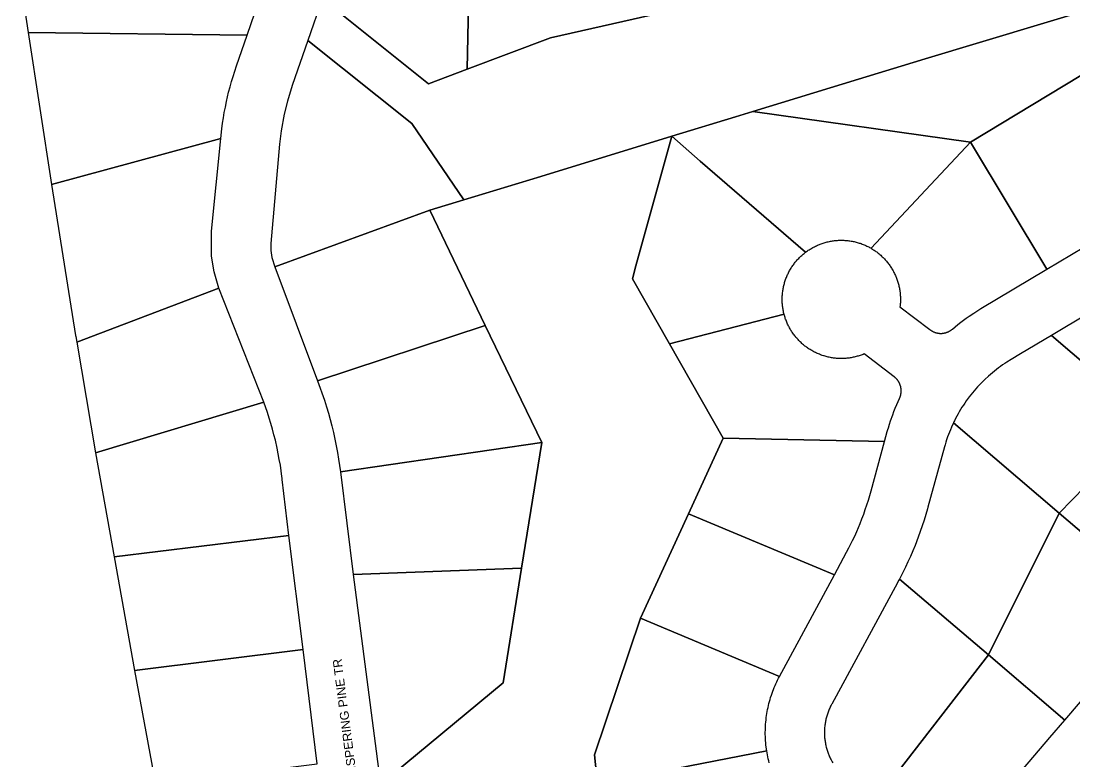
# Model space of a CAD drawing. Header units: metres. Extents: x 620457 to 624057, y 4872349 to 4874194.
# Drawn here: x 620519.5 to 620875.9, y 4873365.7 to 4873616.3 of the extents above; entities that cross this region are included whole.
import ezdxf

# ---------------------------------------------------------------- set-up
doc = ezdxf.new("R2010")
doc.units = ezdxf.units.M
doc.header["$LTSCALE"] = 10
doc.header["$MEASUREMENT"] = 0
doc.layers.add('Aurora_Parcel', color=252, linetype='Continuous')
doc.layers.add('LB-STNAMES', color=141, linetype='Continuous')
doc.styles.get("Standard").update_dxf_attribs({"font": 'arial.ttf'})

msp = doc.modelspace()

# ---------------------------------------------------------------- linework, layer by layer
at = {"layer": 'Aurora_Parcel'}
for points in [[(620627.97, 4873618.5), (620657.31, 4873595.09), (620670.4, 4873600.03), (620671.6, 4873660.19)], [(620671.6, 4873660.19), (620670.4, 4873600.03), (620698.63, 4873610.67), (620756.94, 4873623.9)], [(620621.34, 4873623.77), (620616.51, 4873609.76), (620651.65, 4873581.67), (620669.3, 4873555.81), (620695.36, 4873563.77), (620739.57, 4873577.32), (620761.15, 4873583.93), (620767.04, 4873585.73), (620802.75, 4873596.66), (620823.84, 4873603.12), (620824.16, 4873603.22), (620966.31, 4873645.97)], [(620756.94, 4873623.9), (620698.63, 4873610.67), (620670.4, 4873600.03), (620657.31, 4873595.09), (620627.97, 4873618.5)], [(620714.45, 4873358.35), (620713.51, 4873368.11), (620729.01, 4873414.39), (620745.24, 4873449.66), (620757.02, 4873475.25), (620738.81, 4873507.18), (620726.28, 4873529.11), (620727.49, 4873533.47), (620739.57, 4873577.32), (620695.36, 4873563.77), (620669.3, 4873555.81), (620657.8, 4873552.29), (620676.53, 4873513.34), (620695.6, 4873473.7), (620688.82, 4873431.22), (620682.62, 4873392.43), (620641.03, 4873358.11)], [(620905.9, 4873532.55), (620867.97, 4873509.96), (620901.4, 4873481.41)], [(620901.4, 4873481.41), (620867.97, 4873509.96), (620857.56, 4873503.75), (620854.35, 4873501.83), (620852.93, 4873500.96), (620852.21, 4873500.48), (620851.49, 4873499.99), (620850.77, 4873499.48), (620850.07, 4873498.97), (620849.38, 4873498.44), (620848.69, 4873497.9), (620848.01, 4873497.35), (620847.35, 4873496.78), (620846.69, 4873496.21), (620845.44, 4873495.05), (620844.81, 4873494.44), (620844.2, 4873493.82), (620843.59, 4873493.19), (620843, 4873492.55), (620842.42, 4873491.9), (620841.85, 4873491.24), (620841.29, 4873490.57), (620840.74, 4873489.89), (620840.21, 4873489.2), (620839.21, 4873487.82), (620838.7, 4873487.1), (620838.21, 4873486.38), (620837.74, 4873485.65), (620837.28, 4873484.9), (620836.83, 4873484.15), (620836.4, 4873483.4), (620835.98, 4873482.62), (620835.57, 4873481.86), (620835.18, 4873481.08), (620835, 4873480.74), (620834.84, 4873480.38), (620870.57, 4873449.88), (620901.4, 4873481.41)], [(620808.06, 4873352.04), (620846.68, 4873401.9), (620846.68, 4873401.9), (620816.58, 4873427.58), (620816.32, 4873427.08), (620815.92, 4873426.34), (620793.72, 4873385.3), (620793.64, 4873385.14), (620793.49, 4873384.86), (620793.32, 4873384.54), (620793.17, 4873384.23), (620793.02, 4873383.91), (620792.86, 4873383.53), (620792.72, 4873383.21), (620792.59, 4873382.88), (620792.47, 4873382.56), (620792.35, 4873382.23), (620792.24, 4873381.9), (620792.13, 4873381.58), (620792.03, 4873381.19), (620791.92, 4873380.84), (620791.83, 4873380.52), (620791.75, 4873380.18), (620791.68, 4873379.84), (620791.61, 4873379.49), (620791.54, 4873379.16), (620791.48, 4873378.8), (620791.43, 4873378.46), (620791.38, 4873378.12), (620791.34, 4873377.77), (620791.29, 4873377.38), (620791.28, 4873377.03), (620791.25, 4873376.68), (620791.24, 4873376.35), (620791.23, 4873375.98), (620791.23, 4873375.63), (620791.23, 4873375.28), (620791.24, 4873374.94), (620791.25, 4873374.58), (620791.28, 4873374.24), (620791.29, 4873373.89), (620791.34, 4873373.5), (620791.38, 4873373.15), (620791.43, 4873372.8), (620791.48, 4873372.46), (620791.54, 4873372.12), (620791.6, 4873371.77), (620791.67, 4873371.43), (620791.75, 4873371.1), (620791.83, 4873370.75), (620791.92, 4873370.41), (620792.01, 4873370.08), (620792.13, 4873369.71), (620792.23, 4873369.37), (620792.35, 4873369.04), (620792.47, 4873368.72), (620792.59, 4873368.38), (620792.72, 4873368.06), (620792.85, 4873367.73), (620792.99, 4873367.41), (620793.14, 4873367.1), (620793.29, 4873366.78), (620793.45, 4873366.47), (620793.69, 4873366.02), (620793.86, 4873365.71), (620794.03, 4873365.42)], [(620835.53, 4873336.47), (620867.51, 4873373.93), (620872.54, 4873379.83), (620872.54, 4873379.83), (620846.68, 4873401.9), (620808.06, 4873352.04)], [(620772.56, 4873365.4), (620772.39, 4873366.07), (620772.23, 4873366.75), (620772.07, 4873367.43), (620771.94, 4873368.11), (620771.81, 4873368.8), (620771.7, 4873369.48), (620714.45, 4873358.35)]]:
    msp.add_lwpolyline(points, dxfattribs=at)
for points in [[(620994.49, 4873599.1), (620977.58, 4873649.65), (620967.33, 4873646.31), (620966.31, 4873645.97), (620824.16, 4873603.22), (620823.84, 4873603.12), (620802.75, 4873596.66), (620767.04, 4873585.73), (620840.64, 4873575.39), (620888.15, 4873604.07), (620960.52, 4873600.69), (620994.49, 4873599.1)], [(620568.51, 4873626.86), (620519.52, 4873627.47), (620520.23, 4873623.73), (620521.96, 4873612.44), (620595.96, 4873611.51), (620601.11, 4873626.45), (620568.51, 4873626.86)], [(620595.96, 4873611.51), (620521.96, 4873612.44), (620529.86, 4873561.04), (620587.02, 4873576.62), (620587.4, 4873579.86), (620587.65, 4873581.71), (620587.93, 4873583.55), (620588.25, 4873585.39), (620588.6, 4873587.22), (620588.98, 4873589.04), (620589.72, 4873592.21), (620590.19, 4873594.01), (620590.69, 4873595.81), (620591.22, 4873597.6), (620591.78, 4873599.37), (620592.37, 4873601.12), (620595.96, 4873611.51)], [(620669.3, 4873555.81), (620651.65, 4873581.67), (620616.51, 4873609.76), (620611.25, 4873594.53), (620609.61, 4873589.2), (620608.52, 4873584.78), (620607.48, 4873579.18), (620606.94, 4873574.69), (620603.96, 4873541.1), (620603.99, 4873538.69), (620604.34, 4873536.27), (620605.29, 4873533.16), (620657.8, 4873552.29), (620669.3, 4873555.81)], [(620903.03, 4873553.04), (620888.15, 4873604.07), (620840.64, 4873575.39), (620866.49, 4873532.35), (620895.65, 4873549.74), (620896.26, 4873550.09), (620896.8, 4873550.39), (620897.34, 4873550.68), (620898.27, 4873551.15), (620898.82, 4873551.41), (620899.38, 4873551.66), (620899.94, 4873551.91), (620900.5, 4873552.14), (620901.07, 4873552.36), (620901.65, 4873552.58), (620902.22, 4873552.78), (620903.03, 4873553.04)], [(620840.64, 4873575.39), (620767.04, 4873585.73), (620761.15, 4873583.93), (620739.57, 4873577.32), (620749.23, 4873568.95), (620784.87, 4873538.11), (620785.17, 4873538.33), (620785.48, 4873538.56), (620785.77, 4873538.75), (620786.06, 4873538.95), (620786.36, 4873539.14), (620786.66, 4873539.31), (620786.96, 4873539.49), (620787.26, 4873539.66), (620787.57, 4873539.83), (620787.88, 4873539.99), (620788.19, 4873540.15), (620788.51, 4873540.3), (620788.86, 4873540.46), (620789.18, 4873540.59), (620789.5, 4873540.73), (620789.83, 4873540.85), (620790.15, 4873540.97), (620790.48, 4873541.09), (620790.82, 4873541.2), (620791.16, 4873541.3), (620791.48, 4873541.4), (620791.82, 4873541.49), (620792.16, 4873541.58), (620792.54, 4873541.67), (620792.88, 4873541.75), (620793.22, 4873541.81), (620793.56, 4873541.87), (620793.9, 4873541.93), (620794.25, 4873541.98), (620794.6, 4873542.02), (620794.95, 4873542.06), (620795.29, 4873542.09), (620795.64, 4873542.12), (620795.99, 4873542.14), (620796.38, 4873542.15), (620796.73, 4873542.16), (620797.08, 4873542.16), (620797.43, 4873542.15), (620797.77, 4873542.14), (620798.12, 4873542.13), (620798.47, 4873542.11), (620798.82, 4873542.07), (620799.17, 4873542.04), (620799.51, 4873541.99), (620799.86, 4873541.95), (620800.24, 4873541.88), (620800.59, 4873541.82), (620800.93, 4873541.76), (620801.27, 4873541.69), (620801.61, 4873541.61), (620801.95, 4873541.52), (620802.29, 4873541.43), (620802.62, 4873541.34), (620802.95, 4873541.23), (620803.29, 4873541.13), (620803.62, 4873541.01), (620803.98, 4873540.88), (620804.31, 4873540.75), (620804.63, 4873540.62), (620804.95, 4873540.48), (620805.28, 4873540.34), (620805.59, 4873540.19), (620805.9, 4873540.04), (620806.21, 4873539.88), (620806.51, 4873539.72), (620806.82, 4873539.55), (620807, 4873539.46), (620840.64, 4873575.39)], [(620583.97, 4873545.18), (620587.02, 4873576.62), (620529.86, 4873561.04), (620537.88, 4873509.94), (620538, 4873509.61), (620538.32, 4873507.69), (620586.44, 4873525.91), (620584.79, 4873531.49), (620583.88, 4873536.78), (620583.97, 4873545.18)], [(620784.87, 4873538.11), (620749.23, 4873568.95), (620739.57, 4873577.32), (620727.49, 4873533.47), (620726.28, 4873529.11), (620738.81, 4873507.18), (620777.57, 4873517.17), (620777.51, 4873517.42), (620777.43, 4873517.76), (620777.35, 4873518.14), (620777.28, 4873518.48), (620777.22, 4873518.82), (620777.16, 4873519.18), (620777.11, 4873519.51), (620777.07, 4873519.86), (620777.02, 4873520.21), (620777, 4873520.56), (620776.98, 4873520.9), (620776.96, 4873521.25), (620776.94, 4873521.6), (620776.94, 4873521.99), (620776.94, 4873522.34), (620776.94, 4873522.69), (620776.96, 4873523.03), (620776.97, 4873523.38), (620777, 4873523.73), (620777.02, 4873524.08), (620777.07, 4873524.43), (620777.11, 4873524.77), (620777.16, 4873525.12), (620777.21, 4873525.46), (620777.28, 4873525.85), (620777.35, 4873526.19), (620777.42, 4873526.53), (620777.49, 4873526.87), (620777.58, 4873527.21), (620777.68, 4873527.54), (620777.77, 4873527.88), (620777.88, 4873528.21), (620777.98, 4873528.55), (620778.1, 4873528.88), (620778.22, 4873529.2), (620778.36, 4873529.56), (620778.49, 4873529.89), (620778.62, 4873530.21), (620778.78, 4873530.54), (620778.91, 4873530.84), (620779.06, 4873531.16), (620779.23, 4873531.47), (620779.4, 4873531.77), (620779.57, 4873532.08), (620779.75, 4873532.38), (620779.93, 4873532.68), (620780.13, 4873533), (620780.33, 4873533.29), (620780.53, 4873533.58), (620780.72, 4873533.87), (620780.93, 4873534.16), (620781.14, 4873534.43), (620781.36, 4873534.7), (620781.58, 4873534.97), (620781.8, 4873535.24), (620782.04, 4873535.5), (620782.26, 4873535.76), (620782.54, 4873536.04), (620782.78, 4873536.29), (620783.03, 4873536.54), (620783.28, 4873536.78), (620783.54, 4873537.01), (620783.8, 4873537.24), (620784.07, 4873537.48), (620784.34, 4873537.69), (620784.61, 4873537.91), (620784.87, 4873538.11)], [(620866.49, 4873532.35), (620840.64, 4873575.39), (620807, 4873539.46), (620807.12, 4873539.37), (620807.45, 4873539.17), (620807.76, 4873538.97), (620808.05, 4873538.79), (620808.33, 4873538.6), (620808.63, 4873538.4), (620808.9, 4873538.19), (620809.18, 4873537.98), (620809.45, 4873537.76), (620809.72, 4873537.54), (620809.99, 4873537.32), (620810.25, 4873537.09), (620810.54, 4873536.82), (620810.79, 4873536.58), (620811.04, 4873536.34), (620811.29, 4873536.09), (620811.53, 4873535.84), (620811.76, 4873535.58), (620812, 4873535.32), (620812.22, 4873535.06), (620812.45, 4873534.79), (620812.66, 4873534.52), (620812.88, 4873534.24), (620813.11, 4873533.93), (620813.31, 4873533.64), (620813.51, 4873533.36), (620813.7, 4873533.07), (620813.89, 4873532.77), (620814.07, 4873532.47), (620814.25, 4873532.17), (620814.42, 4873531.87), (620814.6, 4873531.56), (620814.75, 4873531.25), (620814.91, 4873530.94), (620815.07, 4873530.59), (620815.22, 4873530.27), (620815.36, 4873529.94), (620815.49, 4873529.63), (620815.62, 4873529.31), (620815.74, 4873528.98), (620815.86, 4873528.65), (620815.96, 4873528.32), (620816.07, 4873527.99), (620816.17, 4873527.65), (620816.26, 4873527.31), (620816.36, 4873526.94), (620816.44, 4873526.61), (620816.51, 4873526.26), (620816.58, 4873525.92), (620816.64, 4873525.57), (620816.7, 4873525.23), (620816.75, 4873524.88), (620816.79, 4873524.55), (620816.83, 4873524.19), (620816.87, 4873523.84), (620816.89, 4873523.49), (620816.93, 4873523.1), (620816.93, 4873522.76), (620816.94, 4873522.41), (620816.94, 4873522.06), (620816.93, 4873521.71), (620816.93, 4873521.35), (620816.91, 4873521.01), (620816.88, 4873520.66), (620816.85, 4873520.32), (620816.82, 4873519.97), (620816.77, 4873519.62), (620826.85, 4873511.95), (620827.03, 4873511.82), (620827.11, 4873511.76), (620827.2, 4873511.7), (620827.29, 4873511.64), (620827.37, 4873511.58), (620827.46, 4873511.53), (620827.56, 4873511.47), (620827.64, 4873511.42), (620827.74, 4873511.37), (620827.83, 4873511.32), (620827.93, 4873511.27), (620828.03, 4873511.22), (620828.12, 4873511.18), (620828.22, 4873511.14), (620828.41, 4873511.06), (620828.51, 4873511.03), (620828.61, 4873510.99), (620828.71, 4873510.95), (620828.81, 4873510.92), (620828.91, 4873510.89), (620829.02, 4873510.86), (620829.12, 4873510.83), (620829.21, 4873510.81), (620829.33, 4873510.79), (620829.43, 4873510.77), (620829.53, 4873510.75), (620829.64, 4873510.72), (620829.72, 4873510.71), (620829.84, 4873510.7), (620829.95, 4873510.69), (620830.04, 4873510.68), (620830.18, 4873510.67), (620830.27, 4873510.66), (620830.38, 4873510.66), (620830.48, 4873510.65), (620830.59, 4873510.65), (620830.69, 4873510.66), (620830.8, 4873510.66), (620830.91, 4873510.66), (620831, 4873510.67), (620831.11, 4873510.68), (620831.21, 4873510.69), (620831.33, 4873510.7), (620831.43, 4873510.72), (620831.54, 4873510.72), (620831.64, 4873510.75), (620831.74, 4873510.77), (620831.85, 4873510.79), (620831.95, 4873510.81), (620832.05, 4873510.84), (620832.15, 4873510.86), (620832.25, 4873510.89), (620832.35, 4873510.92), (620832.46, 4873510.96), (620832.56, 4873510.99), (620832.66, 4873511.03), (620832.76, 4873511.06), (620832.86, 4873511.11), (620832.95, 4873511.14), (620833.05, 4873511.19), (620833.14, 4873511.23), (620833.24, 4873511.28), (620833.33, 4873511.32), (620833.42, 4873511.37), (620833.53, 4873511.43), (620833.62, 4873511.48), (620833.71, 4873511.53), (620833.8, 4873511.59), (620833.88, 4873511.65), (620833.97, 4873511.71), (620834.06, 4873511.78), (620834.15, 4873511.84), (620834.24, 4873511.9), (620834.32, 4873511.96), (620834.48, 4873512.1), (620835.41, 4873512.88), (620836.36, 4873513.65), (620837.33, 4873514.4), (620839.17, 4873515.77), (620840.16, 4873516.48), (620841.71, 4873517.51), (620842.74, 4873518.17), (620844.16, 4873519.04), (620866.49, 4873532.35)], [(620676.53, 4873513.34), (620657.8, 4873552.29), (620605.29, 4873533.16), (620619.82, 4873494.56), (620676.53, 4873513.34)], [(620601.58, 4873487.41), (620586.44, 4873525.91), (620538.32, 4873507.69), (620544.72, 4873470.23), (620601.58, 4873487.41)], [(620811.57, 4873474.09), (620812.48, 4873477.46), (620812.67, 4873478.1), (620812.86, 4873478.74), (620813.22, 4873479.91), (620813.59, 4873481.08), (620814.32, 4873483.14), (620814.75, 4873484.28), (620815.2, 4873485.42), (620815.68, 4873486.55), (620816.62, 4873488.65), (620816.66, 4873488.75), (620816.71, 4873488.84), (620816.75, 4873488.93), (620816.79, 4873489.04), (620816.82, 4873489.13), (620816.86, 4873489.24), (620816.89, 4873489.33), (620816.93, 4873489.43), (620816.95, 4873489.53), (620816.98, 4873489.63), (620817.02, 4873489.77), (620817.05, 4873489.89), (620817.06, 4873489.99), (620817.09, 4873490.09), (620817.11, 4873490.19), (620817.11, 4873490.3), (620817.14, 4873490.4), (620817.15, 4873490.51), (620817.16, 4873490.61), (620817.17, 4873490.72), (620817.18, 4873490.9), (620817.19, 4873491), (620817.19, 4873491.1), (620817.19, 4873491.22), (620817.19, 4873491.31), (620817.19, 4873491.42), (620817.18, 4873491.52), (620817.17, 4873491.63), (620817.17, 4873491.73), (620817.16, 4873491.83), (620817.14, 4873491.94), (620817.13, 4873492.05), (620817.11, 4873492.16), (620817.09, 4873492.26), (620817.06, 4873492.36), (620817.05, 4873492.47), (620817.03, 4873492.57), (620817.01, 4873492.68), (620816.98, 4873492.77), (620816.95, 4873492.88), (620816.93, 4873492.97), (620816.89, 4873493.07), (620816.85, 4873493.18), (620816.82, 4873493.28), (620816.77, 4873493.38), (620816.74, 4873493.48), (620816.7, 4873493.57), (620816.66, 4873493.67), (620816.61, 4873493.76), (620816.57, 4873493.87), (620816.52, 4873493.95), (620816.47, 4873494.05), (620816.42, 4873494.14), (620816.36, 4873494.24), (620816.31, 4873494.33), (620816.25, 4873494.43), (620816.19, 4873494.51), (620816.14, 4873494.59), (620816.08, 4873494.68), (620816.01, 4873494.76), (620815.95, 4873494.85), (620815.89, 4873494.93), (620815.82, 4873495.01), (620815.75, 4873495.09), (620815.68, 4873495.18), (620815.62, 4873495.26), (620815.54, 4873495.33), (620815.46, 4873495.41), (620815.38, 4873495.49), (620815.31, 4873495.56), (620815.23, 4873495.63), (620815.15, 4873495.7), (620815.07, 4873495.77), (620814.99, 4873495.84), (620814.91, 4873495.9), (620814.82, 4873495.97), (620804.66, 4873503.71), (620804.3, 4873503.56), (620803.98, 4873503.44), (620803.65, 4873503.32), (620803.32, 4873503.2), (620802.99, 4873503.09), (620802.66, 4873503), (620802.32, 4873502.9), (620801.98, 4873502.8), (620801.64, 4873502.73), (620801.3, 4873502.64), (620800.96, 4873502.57), (620800.58, 4873502.49), (620800.24, 4873502.42), (620799.87, 4873502.38), (620799.54, 4873502.33), (620799.2, 4873502.29), (620798.85, 4873502.25), (620798.5, 4873502.22), (620798.16, 4873502.2), (620797.81, 4873502.18), (620797.46, 4873502.17), (620797.11, 4873502.17), (620796.72, 4873502.17), (620796.37, 4873502.17), (620796.02, 4873502.18), (620795.67, 4873502.2), (620795.33, 4873502.22), (620794.98, 4873502.25), (620794.63, 4873502.29), (620794.29, 4873502.33), (620793.94, 4873502.38), (620793.6, 4873502.44), (620793.25, 4873502.5), (620792.87, 4873502.57), (620792.53, 4873502.65), (620792.19, 4873502.73), (620791.85, 4873502.82), (620791.51, 4873502.91), (620791.18, 4873503.02), (620790.85, 4873503.11), (620790.51, 4873503.22), (620790.19, 4873503.33), (620789.86, 4873503.44), (620789.53, 4873503.58), (620789.17, 4873503.73), (620788.85, 4873503.87), (620788.52, 4873504.01), (620788.22, 4873504.16), (620787.91, 4873504.31), (620787.6, 4873504.46), (620787.29, 4873504.64), (620786.98, 4873504.82), (620786.68, 4873504.99), (620786.39, 4873505.17), (620786.09, 4873505.36), (620785.77, 4873505.57), (620785.48, 4873505.77), (620785.19, 4873505.97), (620784.91, 4873506.18), (620784.64, 4873506.39), (620784.36, 4873506.61), (620784.09, 4873506.83), (620783.83, 4873507.05), (620783.57, 4873507.28), (620783.3, 4873507.52), (620783.06, 4873507.76), (620782.78, 4873508.03), (620782.53, 4873508.28), (620782.29, 4873508.54), (620782.06, 4873508.79), (620781.84, 4873509.05), (620781.6, 4873509.32), (620781.38, 4873509.59), (620781.16, 4873509.85), (620780.95, 4873510.14), (620780.74, 4873510.42), (620780.54, 4873510.71), (620780.32, 4873511.03), (620780.13, 4873511.32), (620779.93, 4873511.62), (620779.76, 4873511.91), (620779.59, 4873512.21), (620779.41, 4873512.52), (620779.25, 4873512.82), (620779.09, 4873513.13), (620778.93, 4873513.45), (620778.78, 4873513.76), (620778.64, 4873514.07), (620778.49, 4873514.44), (620778.36, 4873514.76), (620778.23, 4873515.1), (620778.11, 4873515.42), (620777.99, 4873515.74), (620777.89, 4873516.07), (620777.78, 4873516.4), (620777.68, 4873516.74), (620777.59, 4873517.08), (620777.57, 4873517.17), (620738.81, 4873507.18), (620757.02, 4873475.25), (620811.57, 4873474.09)], [(620695.6, 4873473.7), (620676.53, 4873513.34), (620619.82, 4873494.56), (620622.12, 4873488.06), (620622.81, 4873485.86), (620623.46, 4873483.66), (620624.6, 4873479.4), (620625.15, 4873477.17), (620625.64, 4873474.9), (620626.09, 4873472.66), (620626.52, 4873470.39), (620626.89, 4873468.13), (620627.51, 4873463.79), (620695.6, 4873473.7)], [(620610.05, 4873442.29), (620607.87, 4873461.2), (620607.8, 4873461.71), (620607.74, 4873462.22), (620607.49, 4873464.17), (620607.2, 4873466.11), (620606.86, 4873468.03), (620606.5, 4873469.96), (620606.11, 4873471.88), (620605.52, 4873474.5), (620605.04, 4873476.4), (620604.54, 4873478.29), (620604.01, 4873480.17), (620603.44, 4873482.03), (620602.83, 4873483.89), (620601.58, 4873487.41), (620544.72, 4873470.23), (620550.99, 4873435.06), (620610.05, 4873442.29)], [(620870.57, 4873449.88), (620834.84, 4873480.38), (620834.16, 4873478.9), (620833.82, 4873478.09), (620833.49, 4873477.28), (620833.18, 4873476.47), (620832.88, 4873475.65), (620832.53, 4873474.66), (620832.27, 4873473.83), (620832.02, 4873473), (620831.82, 4873472.3), (620826.21, 4873451.92), (620826.05, 4873451.31), (620825.5, 4873449.38), (620824.9, 4873447.45), (620824.3, 4873445.54), (620823.65, 4873443.65), (620822.97, 4873441.76), (620821.88, 4873438.92), (620821.1, 4873437.06), (620820.31, 4873435.22), (620819.48, 4873433.39), (620818.61, 4873431.58), (620817.73, 4873429.78), (620816.58, 4873427.58), (620846.68, 4873401.9), (620870.57, 4873449.88)], [(620934.86, 4873452.84), (620901.4, 4873481.41), (620870.57, 4873449.88), (620906.3, 4873419.37), (620934.86, 4873452.84)], [(620811.57, 4873474.09), (620757.02, 4873475.25), (620745.24, 4873449.66), (620794.6, 4873428.97), (620798.72, 4873436.62), (620799.51, 4873438.08), (620800.77, 4873440.59), (620801.47, 4873442.09), (620802.15, 4873443.61), (620803.32, 4873446.39), (620803.92, 4873447.94), (620804.5, 4873449.49), (620805.05, 4873451.06), (620805.56, 4873452.64), (620806.07, 4873454.21), (620806.77, 4873456.63), (620806.98, 4873457.41), (620811.57, 4873474.09)], [(620688.82, 4873431.22), (620695.6, 4873473.7), (620627.51, 4873463.79), (620631.85, 4873429.06), (620688.82, 4873431.22)], [(620906.3, 4873419.37), (620870.57, 4873449.88), (620846.68, 4873401.9), (620872.54, 4873379.83), (620906.3, 4873419.37)], [(620745.24, 4873449.66), (620729.01, 4873414.39), (620776.05, 4873394.66), (620794.6, 4873428.97), (620745.24, 4873449.66)], [(620614.87, 4873403.74), (620610.05, 4873442.29), (620550.99, 4873435.06), (620557.84, 4873396.62), (620614.87, 4873403.74)], [(620641.03, 4873358.11), (620682.62, 4873392.43), (620688.82, 4873431.22), (620631.85, 4873429.06), (620641.03, 4873358.11)], [(620776.05, 4873394.66), (620729.01, 4873414.39), (620713.51, 4873368.11), (620714.45, 4873358.35), (620771.7, 4873369.48), (620771.52, 4873370.76), (620771.45, 4873371.46), (620771.38, 4873372.15), (620771.32, 4873372.94), (620771.28, 4873373.63), (620771.25, 4873374.33), (620771.23, 4873375.03), (620771.23, 4873375.73), (620771.24, 4873376.43), (620771.26, 4873377.12), (620771.29, 4873377.82), (620771.33, 4873378.51), (620771.39, 4873379.21), (620771.46, 4873379.91), (620771.55, 4873380.69), (620771.63, 4873381.38), (620771.75, 4873382.07), (620771.87, 4873382.76), (620772, 4873383.45), (620772.14, 4873384.14), (620772.3, 4873384.81), (620772.46, 4873385.49), (620772.64, 4873386.17), (620772.83, 4873386.84), (620773.02, 4873387.51), (620773.27, 4873388.26), (620773.5, 4873388.92), (620773.74, 4873389.6), (620773.99, 4873390.23), (620774.25, 4873390.88), (620774.52, 4873391.52), (620774.8, 4873392.16), (620775.1, 4873392.78), (620775.4, 4873393.42), (620775.71, 4873394.04), (620776.05, 4873394.66)], [(620619.71, 4873365.04), (620614.87, 4873403.74), (620557.84, 4873396.62), (620565.03, 4873358.22), (620619.71, 4873365.04)]]:
    msp.add_lwpolyline(points, close=True, dxfattribs=at)

# ---------------------------------------------------------------- texts
at = {"layer": 'LB-STNAMES', "color": 7}
msp.add_text('WHISPERING PINE TR', height=3, rotation=97.4193, dxfattribs=at).set_placement((620633.63, 4873356.44))

doc.saveas('drawing.dxf')
